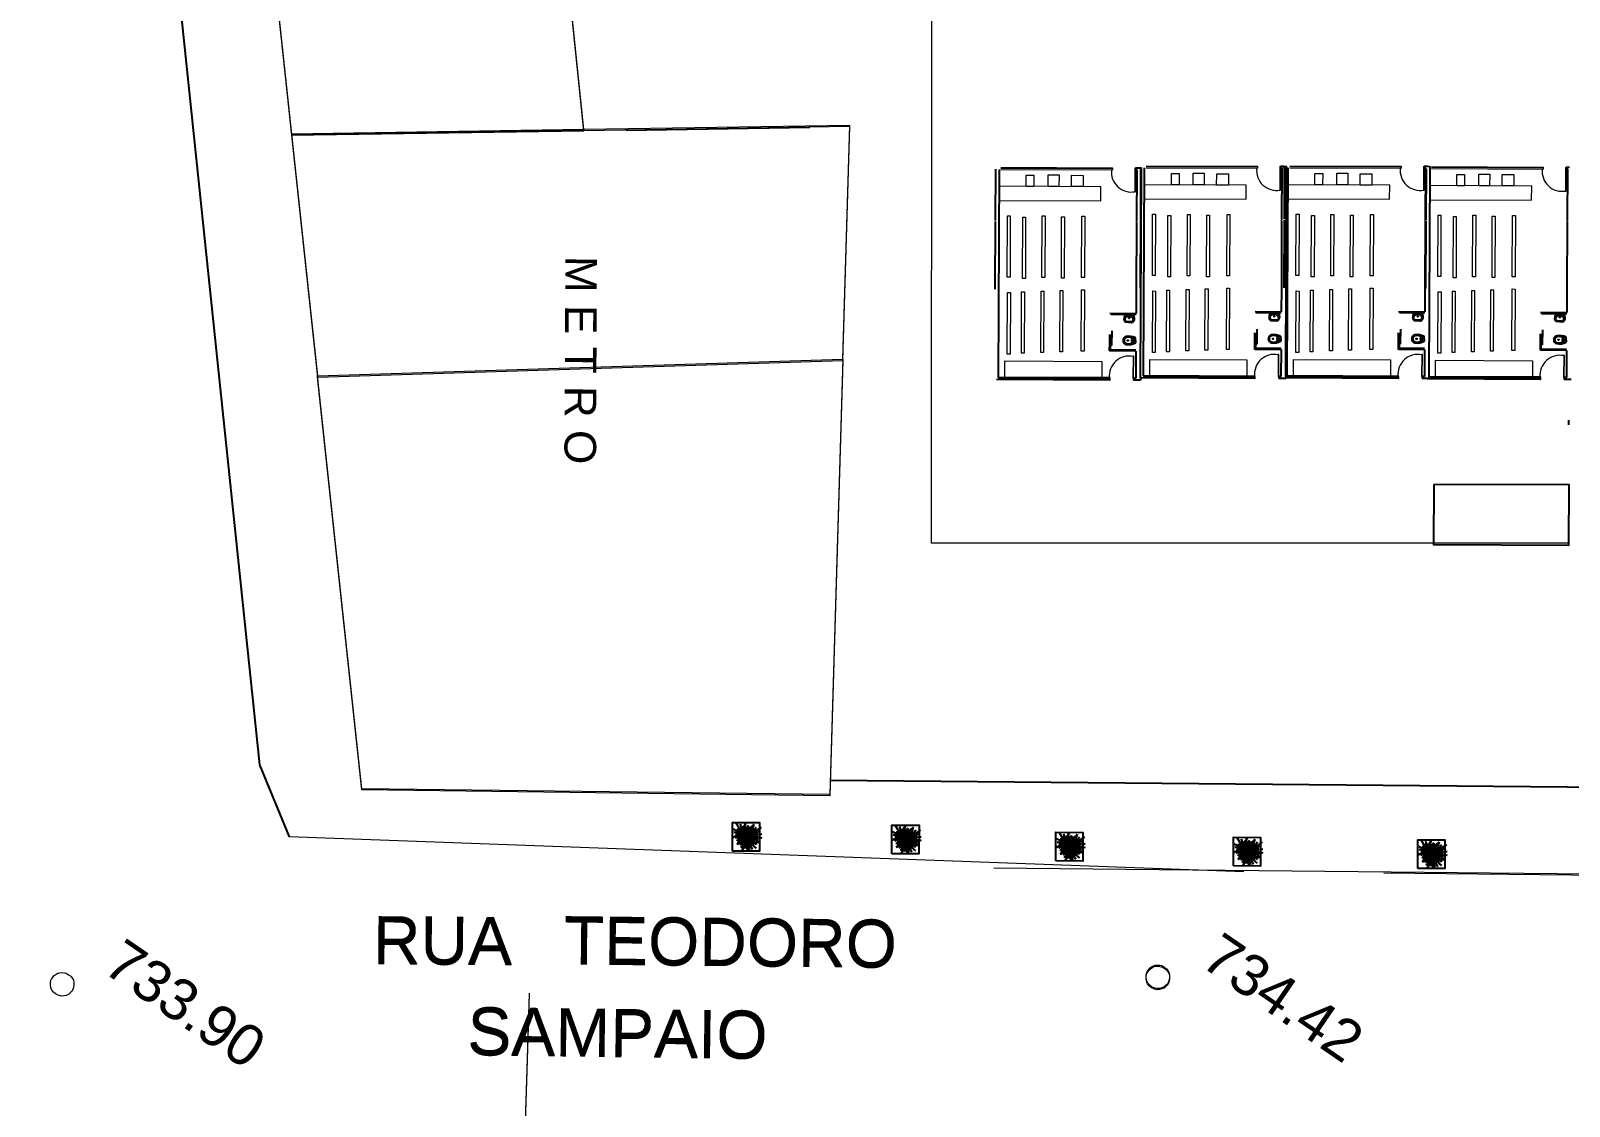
# Model space of a CAD drawing. Header units: metres. Extents: x 322294 to 7190115, y 7390841 to 10157759.
# Drawn here: x 323095.2 to 323160.5, y 7393247.5 to 7393293.1 of the extents above; entities that cross this region are included whole.
import ezdxf
from ezdxf.enums import TextEntityAlignment as Align

# ---------------------------------------------------------------- set-up
doc = ezdxf.new("R2010")
doc.units = ezdxf.units.M
doc.layers.get('0').update_dxf_attribs({"lineweight": 18})
for name, color, linetype, lineweight in [('100_SIST_VIARIO_MEIO_FIO', 1, 'Continuous', 18), ('160_P_SIMP_ASF_TOP', 7, 'Continuous', 18), ('214_PROJ_BEIRAL_EDIF', 10, 'Continuous', 18), ('352_HIDROG_INTERM_TOP', 4, 'Continuous', 18), ('604_CURVA_INTERM', 7, 'Continuous', 18), ('606_PTO_COTADO', 7, 'Continuous', 18), ('608_PTO_COTADO_INTERVIA', 1, 'Continuous', 18), ('626_SEGM_CURVA_INTERM', 7, 'Continuous', 18), ('ESQUADRIA', 2, 'Continuous', 15), ('linagrossa', 7, 'Continuous', 25), ('MÓVEIS', 7, 'Continuous', 13), ('PISO', 254, 'Continuous', 9), ('VIDRO', 4, 'Continuous', 15)]:
    doc.layers.add(name, color=color, linetype=linetype, lineweight=lineweight)
for name, color, linetype in [('Alvenaria', 6, 'Continuous'), ('Cotas', 1, 'Continuous'), ('HIDRAULICA', 3, 'Continuous'), ('PECAS', 2, 'Continuous'), ('VEGET', 64, 'Continuous')]:
    doc.layers.add(name, color=color, linetype=linetype)
doc.styles.get("Standard").update_dxf_attribs({"font": 'arial.ttf'})
doc.styles.add('Style-Arial', font='arial.ttf', dxfattribs={"height": 1.75})

# ---------------------------------------------------------------- blocks, each defined once
blk = doc.blocks.new('SP09')
at = {"color": 0, "linetype": 'Continuous'}
blk.add_lwpolyline([(-0.028, -0.515), (-0.138, -0.495), (-0.238, -0.465), (-0.308, -0.425), (-0.348, -0.395), (-0.418, -0.315), (-0.468, -0.245), (-0.508, -0.155), (-0.518, -0.095), (-0.518, 0.025), (-0.508, 0.105), (-0.478, 0.195), (-0.438, 0.265), (-0.398, 0.325), (-0.318, 0.385), (-0.228, 0.435), (-0.148, 0.475), (-0.098, 0.475), (-0.028, 0.475), (0.082, 0.475), (0.192, 0.435), (0.272, 0.395), (0.352, 0.315), (0.412, 0.225), (0.462, 0.105), (0.482, 0.025), (0.482, -0.035), (0.472, -0.085), (0.442, -0.215), (0.382, -0.305), (0.312, -0.385), (0.232, -0.445), (0.102, -0.495), (0.022, -0.515)], close=True, dxfattribs=at)
blk = doc.blocks.new('SP10')
at = {"color": 0, "linetype": 'Continuous'}
blk.add_lwpolyline([(-0.028, -0.515), (-0.138, -0.495), (-0.238, -0.465), (-0.308, -0.425), (-0.348, -0.395), (-0.418, -0.315), (-0.468, -0.245), (-0.508, -0.155), (-0.518, -0.095), (-0.518, 0.025), (-0.508, 0.105), (-0.478, 0.195), (-0.438, 0.265), (-0.398, 0.325), (-0.318, 0.385), (-0.228, 0.435), (-0.148, 0.475), (-0.098, 0.475), (-0.028, 0.475), (0.082, 0.475), (0.192, 0.435), (0.272, 0.395), (0.352, 0.315), (0.412, 0.225), (0.462, 0.105), (0.482, 0.025), (0.482, -0.035), (0.472, -0.085), (0.442, -0.215), (0.382, -0.305), (0.312, -0.385), (0.232, -0.445), (0.102, -0.495), (0.022, -0.515)], close=True, dxfattribs=at)
blk = doc.blocks.new('A$C21090EC6')
for p, q in [((6.75, 6), (1.87, 12.75)), ((1.87, 12.75), (5.62, 7.12)), ((6.75, 6), (1.87, 9.75)), ((1.87, 9.75), (6.37, 6.37)), ((6.75, 6), (4.12, 11.25)), ((4.12, 11.25), (5.57, 7.63)), ((6.75, 6), (5.25, 10.5)), ((5.25, 10.5), (6.64, 7.02)), ((6.75, 6), (6, 13.12)), ((6, 13.12), (6.75, 7.5)), ((6.75, 6), (8.25, 13.12)), ((6.75, 7.5), (8.25, 13.12)), ((6.75, 6), (11.62, 12)), ((6.75, 6), (8.62, 11.25)), ((6.75, 6), (12.37, 9.75)), ((12.37, 9.75), (7.5, 6.75)), ((11.62, 12), (7.58, 7.33)), ((8.62, 11.25), (7.58, 7.33)), ((6.75, 6), (0, 8.25)), ((0, 8.25), (4.87, 6.75)), ((6.75, 6), (0.37, 2.25)), ((0.37, 2.25), (5.49, 4.81)), ((6.75, 6), (1.12, 4.87)), ((1.12, 4.87), (5.93, 5.52)), ((6.75, 6), (2.25, 6.37)), ((2.25, 6.37), (5.62, 6.37)), ((6.75, 6), (3.37, 7.87)), ((3.37, 7.87), (4.87, 6.75)), ((6.75, 6), (4.12, 0.37)), ((6.75, 6), (4.12, 2.62)), ((4.12, 2.62), (5.93, 5.52)), ((6.37, 4.87), (4.12, 0.37)), ((4.12, 0.37), (4.12, 0.37)), ((6.75, 6), (6, 0.75)), ((6, 0.75), (6.37, 4.87)), ((6.75, 6), (12.75, 7.87)), ((6.75, 6), (13.12, 6.75)), ((6.75, 6), (9.37, 0)), ((6.75, 6), (13.12, 3.37)), ((6.75, 6), (7.12, 1.87)), ((6.75, 6), (12, 5.25)), ((6.75, 6), (9.75, 1.87)), ((6.75, 6), (11.62, 2.62)), ((7.12, 1.87), (7.12, 4.87)), ((12.75, 7.87), (7.5, 6.37)), ((13.12, 6.75), (7.5, 6)), ((9.75, 1.87), (7.5, 5.25)), ((9.37, 0), (7.5, 4.87)), ((12, 5.25), (7.87, 5.62)), ((13.12, 3.37), (8.25, 5.25)), ((8.25, 5.25), (11.62, 2.62))]:
    blk.add_line(p, q)
blk = doc.blocks.new('new block.dwg vaso sanitario')
at = {"layer": 'PECAS', "color": 0}
for q in [(0, 95.742742), (0, -95.742742)]:
    blk.add_line((0, 0), q, dxfattribs=at)
for centre, radius in [((40.000002, 0), 17.500001), ((62.500003, 91.500003), 17.500001), ((325.000014, 0), 15.000001), ((62.500003, -91.500004), 17.500001)]:
    blk.add_circle(centre, radius, dxfattribs=at)
for centre, radius, start, end in [((7.500001, 95.742742), 7.5, 120.612911, 180), ((281.877309, -367.965429), 546.302538, 78.038978, 120.612911), ((257.500011, 0), 145.000006, 94.115245, 180), ((257.500011, 0), 145.000006, 180, 265.884755), ((257.500011, 0), 138.500006, 94.115245, 180), ((257.500011, 0), 138.500006, 180, 265.884755), ((145.000006, 0), 30.000001, 213.541951, 146.458049), ((282.97582, -354.084727), 500.00002, 77.754014, 94.115245), ((282.97582, -354.084727), 493.50002, 77.754014, 94.115245), ((359.829176, 0), 131.170844, 0, 77.754014), ((359.829176, 0), 131.170844, 282.245986, 0), ((359.829176, 0), 137.670844, 0, 77.754014), ((359.829176, 0), 137.670844, 282.245986, 0), ((359.829176, 0), 170.170846, 0, 78.038978), ((359.829176, 0), 170.170846, 281.961022, 0), ((7.500001, -95.742742), 7.5, 180, 239.387089), ((281.877309, 367.965428), 546.302538, 239.387089, 281.961022), ((282.97582, 354.084726), 500.00002, 265.884755, 282.245986), ((282.97582, 354.084726), 493.50002, 265.884755, 282.245986)]:
    blk.add_arc(centre, radius, start, end, dxfattribs=at)
blk = doc.blocks.new('pia de banheiro')
at = {"layer": 'HIDRAULICA', "color": 0}
for p, q in [((-1167.941, -47.098), (-1167.741, -47.048)), ((-1167.741, -47.048), (-1167.632, -47.048)), ((-1167.941, -47.598), (-1167.941, -47.098)), ((-1167.941, -47.598), (-1167.741, -47.648)), ((-1167.921, -47.113), (-1167.736, -47.067)), ((-1167.921, -47.582), (-1167.921, -47.113)), ((-1167.921, -47.248), (-1167.841, -47.248)), ((-1167.841, -47.448), (-1167.921, -47.448)), ((-1167.921, -47.582), (-1167.736, -47.628)), ((-1167.841, -47.248), (-1167.767, -47.141)), ((-1167.841, -47.248), (-1167.841, -47.448)), ((-1167.841, -47.448), (-1167.771, -47.553)), ((-1167.741, -47.068), (-1167.632, -47.068)), ((-1167.741, -47.628), (-1167.632, -47.628)), ((-1167.741, -47.648), (-1167.632, -47.648)), ((-1167.687, -47.598), (-1167.632, -47.598)), ((-1167.685, -47.098), (-1167.632, -47.098)), ((-1167.541, -47.506), (-1167.541, -47.189)), ((-1167.511, -47.506), (-1167.511, -47.189)), ((-1167.491, -47.506), (-1167.491, -47.189))]:
    blk.add_line(p, q, dxfattribs=at)
for centre, radius in [((-1167.881, -47.348), 0.0195), ((-1167.881, -47.298), 0.0183), ((-1167.881, -47.398), 0.0182), ((-1167.741, -47.348), 0.0234)]:
    blk.add_circle(centre, radius, dxfattribs=at)
for centre, radius, start, end in [((-1167.632, -47.189), 0.141, 0, 90), ((-1167.687, -47.498), 0.1, 213.72717, 270), ((-1167.685, -47.198), 0.1, 90, 145.24055), ((-1167.632, -47.189), 0.121, 0, 90), ((-1167.632, -47.189), 0.0914, 0, 90), ((-1167.632, -47.506), 0.0914, 270, 0), ((-1167.632, -47.506), 0.121, 270, 0), ((-1167.632, -47.506), 0.141, 270, 0)]:
    blk.add_arc(centre, radius, start, end, dxfattribs=at)

msp = doc.modelspace()

# ---------------------------------------------------------------- linework, layer by layer
at = {"layer": '100_SIST_VIARIO_MEIO_FIO'}
msp.add_line((323168.882, 7393257.233, -0.003), (323152.581, 7393257.396, -0.009), dxfattribs=at)
for points in [[(323211.575, 7393260.687), (323211.308, 7393258.752), (323209.789, 7393257.149), (323209.092, 7393256.878), (323136.046, 7393257.611)], [(323146.644, 7393257.456), (323106.152, 7393258.936)]]:
    msp.add_lwpolyline(points, dxfattribs=at)
at = {"layer": '214_PROJ_BEIRAL_EDIF'}
for points in [[(323104.976, 7393300.606), (323106.251, 7393288.738), (323118.658, 7393288.927), (323117.454, 7393300.595)], [(323104.976, 7393300.557), (323106.25, 7393288.689), (323118.658, 7393288.879), (323117.454, 7393300.546)], [(323118.658, 7393288.879), (323106.25, 7393288.689), (323107.352, 7393278.431), (323129.638, 7393279.138), (323129.937, 7393289.051)], [(323118.658, 7393288.927), (323106.251, 7393288.738), (323107.352, 7393278.48), (323129.639, 7393279.187), (323129.937, 7393289.1)], [(323129.083, 7393260.732), (323109.231, 7393260.976), (323107.352, 7393278.48), (323129.639, 7393279.187)], [(323129.083, 7393260.683), (323109.231, 7393260.928), (323107.352, 7393278.431), (323129.638, 7393279.138)]]:
    msp.add_lwpolyline(points, close=True, dxfattribs=at)
at = {"layer": '352_HIDROG_INTERM_TOP'}
for p, q in [((323133.397, 7393271.394), (323133.43, 7393325.822)), ((323160.439, 7393271.394), (323133.397, 7393271.394))]:
    msp.add_line(p, q, dxfattribs=at)
at = {"layer": '604_CURVA_INTERM', "elevation": 734, "flags": 128}
for points in [[(323116.231, 7393249.073), (323116.174, 7393247.311), (323116.236, 7393245.746), (323116.293, 7393244.608), (323114.775, 7393244.597), (323113.682, 7393244.54), (323112.588, 7393244.509), (323111.488, 7393244.656), (323111.563, 7393243.945), (323111.64, 7393242.852), (323111.692, 7393241.673), (323111.878, 7393239.382), (323111.914, 7393238.269), (323112.019, 7393237.167), (323112.166, 7393234.866), (323112.55, 7393232.348), (323112.787, 7393231.172), (323112.924, 7393230.067), (323112.916, 7393228.919), (323112.998, 7393227.815), (323113.284, 7393225.614), (323113.531, 7393223.921)], [(323116.231, 7393249.024), (323116.173, 7393247.262), (323116.235, 7393245.697), (323116.293, 7393244.559), (323114.775, 7393244.548), (323113.681, 7393244.491), (323112.587, 7393244.461), (323111.488, 7393244.607), (323111.563, 7393243.896), (323111.639, 7393242.803), (323111.691, 7393241.624), (323111.878, 7393239.333), (323111.914, 7393238.22), (323112.019, 7393237.118), (323112.165, 7393234.817), (323112.55, 7393232.299), (323112.786, 7393231.123), (323112.924, 7393230.019), (323112.916, 7393228.87), (323112.998, 7393227.766), (323113.284, 7393225.565), (323113.531, 7393223.872)]]:
    msp.add_lwpolyline(points, dxfattribs=at)
at = {"layer": '626_SEGM_CURVA_INTERM', "elevation": 734}
for points in [[(323116.336, 7393252.311), (323116.231, 7393249.073)], [(323116.335, 7393252.262), (323116.231, 7393249.024)]]:
    msp.add_lwpolyline(points, dxfattribs=at)
at = {"layer": 'Alvenaria'}
msp.add_line((323160.423, 7393276.607), (323160.423, 7393276.407), dxfattribs=at)
at = {"layer": 'Cotas'}
for p, q in [((323095.195, 7393354.929), (323104.9, 7393261.985)), ((323104.9, 7393261.985), (323106.152, 7393258.936))]:
    msp.add_line(p, q, dxfattribs=at)
at = {"layer": 'ESQUADRIA'}
for centre, start, end in [((323141.88, 7393287.127), 173.76913, 280.35641), ((323148.037, 7393287.194), 173.76913, 280.35641), ((323154.127, 7393287.194), 173.76913, 280.35641), ((323160.148, 7393287.156), 173.76913, 280.35641), ((323141.788, 7393278.479), 79.12113, 185.70841), ((323147.945, 7393278.546), 79.12113, 185.70841), ((323154.035, 7393278.546), 79.12113, 185.70841), ((323160.056, 7393278.508), 79.12113, 185.70841)]:
    msp.add_arc(centre, 0.848, start, end, dxfattribs=at)
at = {"layer": 'linagrossa'}
for p, q in [((323120.453, 7393288.906), (323128.241, 7393289.025)), ((323136.116, 7393287.246), (323136.106, 7393285.07)), ((323136.24, 7393278.416), (323136.281, 7393287.24)), ((323142.054, 7393287.214), (323142.054, 7393287.302)), ((323142.054, 7393287.302), (323142.193, 7393287.301)), ((323142.054, 7393287.214), (323142.105, 7393287.214)), ((323142.105, 7393287.214), (323142.095, 7393285.038)), ((323142.193, 7393287.301), (323142.308, 7393287.301)), ((323142.273, 7393287.313), (323142.263, 7393285.137)), ((323142.268, 7393278.394), (323142.308, 7393287.219)), ((323142.308, 7393287.219), (323142.308, 7393287.301)), ((323142.398, 7393278.483), (323142.438, 7393287.308)), ((323148.211, 7393287.282), (323148.211, 7393287.369)), ((323148.211, 7393287.369), (323148.351, 7393287.369)), ((323148.211, 7393287.282), (323148.263, 7393287.282)), ((323148.263, 7393287.282), (323148.253, 7393285.105)), ((323148.351, 7393287.369), (323148.466, 7393287.368)), ((323148.363, 7393287.313), (323148.353, 7393285.137)), ((323148.425, 7393278.461), (323148.465, 7393287.286)), ((323148.465, 7393287.286), (323148.466, 7393287.368)), ((323148.488, 7393278.483), (323148.528, 7393287.308)), ((323154.301, 7393287.282), (323154.301, 7393287.369)), ((323154.301, 7393287.369), (323154.441, 7393287.369)), ((323154.301, 7393287.282), (323154.353, 7393287.282)), ((323154.353, 7393287.282), (323154.343, 7393285.105)), ((323154.384, 7393287.275), (323154.374, 7393285.099)), ((323154.441, 7393287.369), (323154.555, 7393287.368)), ((323154.508, 7393278.445), (323154.549, 7393287.27)), ((323154.515, 7393278.461), (323154.555, 7393287.286)), ((323154.555, 7393287.286), (323154.555, 7393287.368)), ((323160.322, 7393287.244), (323160.322, 7393287.331)), ((323160.322, 7393287.331), (323160.461, 7393287.331)), ((323160.322, 7393287.244), (323160.373, 7393287.244)), ((323160.373, 7393287.244), (323160.363, 7393285.067)), ((323136.106, 7393285.029), (323136.093, 7393282.155)), ((323142.095, 7393284.997), (323142.082, 7393282.123)), ((323142.263, 7393285.096), (323142.25, 7393282.222)), ((323148.253, 7393285.064), (323148.24, 7393282.19)), ((323148.353, 7393285.096), (323148.34, 7393282.222)), ((323154.342, 7393285.064), (323154.329, 7393282.19)), ((323154.374, 7393285.058), (323154.361, 7393282.184)), ((323160.363, 7393285.026), (323160.35, 7393282.152)), ((323142.082, 7393282.123), (323142.078, 7393281.135)), ((323148.24, 7393282.19), (323148.235, 7393281.202)), ((323154.329, 7393282.19), (323154.325, 7393281.202)), ((323160.35, 7393282.152), (323160.346, 7393281.164)), ((323140.965, 7393281.14), (323142.078, 7393281.135)), ((323141.006, 7393281.099), (323142.077, 7393281.094)), ((323147.123, 7393281.207), (323148.235, 7393281.202)), ((323147.163, 7393281.166), (323148.235, 7393281.161)), ((323153.212, 7393281.207), (323154.325, 7393281.202)), ((323153.253, 7393281.166), (323154.325, 7393281.161)), ((323159.233, 7393281.169), (323160.346, 7393281.164)), ((323159.274, 7393281.128), (323160.345, 7393281.123)), ((323141.043, 7393280.4), (323141.04, 7393279.767)), ((323147.117, 7393279.948), (323147.119, 7393280.311)), ((323147.156, 7393279.648), (323147.159, 7393280.31)), ((323147.2, 7393280.467), (323147.197, 7393279.835)), ((323153.207, 7393279.948), (323153.208, 7393280.311)), ((323153.246, 7393279.648), (323153.249, 7393280.31)), ((323153.29, 7393280.467), (323153.287, 7393279.835)), ((323159.228, 7393279.91), (323159.229, 7393280.273)), ((323159.267, 7393279.61), (323159.27, 7393280.272)), ((323159.311, 7393280.429), (323159.308, 7393279.797)), ((323140.958, 7393279.54), (323140.959, 7393279.881)), ((323140.959, 7393279.881), (323140.961, 7393280.243)), ((323140.999, 7393279.58), (323141.002, 7393280.243)), ((323141.04, 7393279.767), (323141, 7393279.767)), ((323147.115, 7393279.607), (323147.117, 7393279.948)), ((323148.228, 7393279.602), (323147.115, 7393279.607)), ((323148.228, 7393279.643), (323147.156, 7393279.648)), ((323147.197, 7393279.835), (323147.157, 7393279.835)), ((323148.228, 7393279.602), (323148.223, 7393278.457)), ((323153.205, 7393279.607), (323153.207, 7393279.948)), ((323154.318, 7393279.602), (323153.205, 7393279.607)), ((323154.318, 7393279.643), (323153.246, 7393279.648)), ((323153.287, 7393279.835), (323153.247, 7393279.835)), ((323154.318, 7393279.602), (323154.312, 7393278.457)), ((323159.226, 7393279.569), (323159.228, 7393279.91)), ((323160.339, 7393279.605), (323159.267, 7393279.61)), ((323159.308, 7393279.797), (323159.268, 7393279.797)), ((323142.07, 7393279.535), (323140.958, 7393279.54)), ((323142.071, 7393279.576), (323140.999, 7393279.58)), ((323142.07, 7393279.535), (323142.065, 7393278.389)), ((323160.338, 7393279.564), (323159.226, 7393279.569)), ((323160.338, 7393279.564), (323160.333, 7393278.419)), ((323140.978, 7393278.307), (323136.152, 7393278.329)), ((323140.979, 7393278.394), (323136.24, 7393278.416)), ((323136.24, 7393278.416), (323140.979, 7393278.394)), ((323142.065, 7393278.389), (323141.944, 7393278.39)), ((323142.152, 7393278.301), (323141.972, 7393278.302)), ((323142.267, 7393278.301), (323142.152, 7393278.301)), ((323142.268, 7393278.394), (323142.267, 7393278.301)), ((323147.136, 7393278.374), (323142.31, 7393278.396)), ((323147.136, 7393278.462), (323142.398, 7393278.483)), ((323142.398, 7393278.483), (323147.136, 7393278.462)), ((323148.223, 7393278.457), (323148.102, 7393278.457)), ((323148.31, 7393278.369), (323148.13, 7393278.37)), ((323148.425, 7393278.368), (323148.31, 7393278.369)), ((323153.226, 7393278.374), (323148.4, 7393278.396)), ((323148.425, 7393278.461), (323148.425, 7393278.368)), ((323153.226, 7393278.462), (323148.488, 7393278.483)), ((323148.488, 7393278.483), (323153.226, 7393278.462)), ((323154.312, 7393278.457), (323154.192, 7393278.457)), ((323154.4, 7393278.369), (323154.22, 7393278.37)), ((323154.514, 7393278.368), (323154.4, 7393278.369)), ((323159.246, 7393278.336), (323154.42, 7393278.358)), ((323159.247, 7393278.424), (323154.508, 7393278.445)), ((323154.508, 7393278.445), (323159.247, 7393278.424)), ((323154.515, 7393278.461), (323154.514, 7393278.368)), ((323160.333, 7393278.419), (323160.212, 7393278.419)), ((323160.42, 7393278.331), (323160.241, 7393278.332)), ((323160.535, 7393278.33), (323160.42, 7393278.331)), ((323129.101, 7393261.342), (323178.739, 7393260.883))]:
    msp.add_line(p, q, dxfattribs=at)
for points in [[(323154.711, 7393273.884), (323154.699, 7393271.335), (323160.439, 7393271.308), (323160.451, 7393273.858)], [(323124.955, 7393258.336), (323124.961, 7393259.551), (323126.106, 7393259.546), (323126.101, 7393258.33)], [(323131.72, 7393258.22), (323131.725, 7393259.435), (323132.871, 7393259.43), (323132.865, 7393258.215)], [(323138.67, 7393257.916), (323138.676, 7393259.131), (323139.821, 7393259.126), (323139.815, 7393257.911)], [(323146.212, 7393257.702), (323146.217, 7393258.917), (323147.362, 7393258.912), (323147.357, 7393257.697)], [(323154.025, 7393257.599), (323154.03, 7393258.814), (323155.175, 7393258.809), (323155.17, 7393257.594)]]:
    msp.add_lwpolyline(points, close=True, dxfattribs=at)
at = {"layer": 'PISO'}
for p, q in [((323141.072, 7393287.306), (323141.072, 7393287.218)), ((323142.033, 7393286.287), (323142.037, 7393287.214)), ((323142.066, 7393287.214), (323142.062, 7393286.287)), ((323142.066, 7393287.302), (323142.066, 7393287.214)), ((323142.096, 7393287.301), (323142.096, 7393287.214)), ((323147.23, 7393287.374), (323147.229, 7393287.286)), ((323148.191, 7393286.355), (323148.195, 7393287.282)), ((323148.223, 7393287.282), (323148.219, 7393286.355)), ((323148.224, 7393287.369), (323148.223, 7393287.282)), ((323148.254, 7393287.369), (323148.254, 7393287.281)), ((323153.319, 7393287.374), (323153.319, 7393287.286)), ((323154.28, 7393286.355), (323154.285, 7393287.282)), ((323154.313, 7393287.282), (323154.309, 7393286.355)), ((323154.314, 7393287.369), (323154.313, 7393287.282)), ((323154.344, 7393287.369), (323154.343, 7393287.281)), ((323159.34, 7393287.336), (323159.34, 7393287.248)), ((323160.301, 7393286.317), (323160.305, 7393287.244)), ((323160.334, 7393287.244), (323160.33, 7393286.317)), ((323160.334, 7393287.331), (323160.334, 7393287.244)), ((323160.365, 7393287.331), (323160.364, 7393287.243)), ((323142.062, 7393286.287), (323142.033, 7393286.287)), ((323148.219, 7393286.355), (323148.191, 7393286.355)), ((323154.309, 7393286.355), (323154.28, 7393286.355)), ((323160.33, 7393286.317), (323160.301, 7393286.317)), ((323141.949, 7393279.317), (323141.944, 7393278.39)), ((323141.977, 7393279.316), (323141.949, 7393279.317)), ((323141.973, 7393278.39), (323141.977, 7393279.316)), ((323148.106, 7393279.384), (323148.102, 7393278.457)), ((323148.135, 7393279.384), (323148.106, 7393279.384)), ((323148.13, 7393278.457), (323148.135, 7393279.384)), ((323154.196, 7393279.384), (323154.192, 7393278.457)), ((323154.224, 7393279.384), (323154.196, 7393279.384)), ((323154.22, 7393278.457), (323154.224, 7393279.384)), ((323160.217, 7393279.346), (323160.212, 7393278.419)), ((323160.245, 7393279.346), (323160.217, 7393279.346)), ((323160.241, 7393278.419), (323160.245, 7393279.346)), ((323140.944, 7393278.307), (323140.944, 7393278.394)), ((323140.978, 7393278.307), (323140.979, 7393278.394)), ((323141.972, 7393278.302), (323141.973, 7393278.39)), ((323142.003, 7393278.302), (323142.003, 7393278.389)), ((323147.101, 7393278.374), (323147.101, 7393278.462)), ((323147.136, 7393278.374), (323147.136, 7393278.462)), ((323148.13, 7393278.37), (323148.13, 7393278.457)), ((323148.16, 7393278.369), (323148.16, 7393278.457)), ((323153.191, 7393278.374), (323153.191, 7393278.462)), ((323153.226, 7393278.374), (323153.226, 7393278.462)), ((323154.22, 7393278.37), (323154.22, 7393278.457)), ((323154.25, 7393278.369), (323154.25, 7393278.457)), ((323159.212, 7393278.336), (323159.212, 7393278.424)), ((323159.246, 7393278.336), (323159.247, 7393278.424)), ((323160.241, 7393278.332), (323160.241, 7393278.419)), ((323160.271, 7393278.331), (323160.271, 7393278.419))]:
    msp.add_line(p, q, dxfattribs=at)
for points in [[(323137.743, 7393286.517), (323137.417, 7393286.518), (323137.42, 7393286.998), (323137.745, 7393286.996)], [(323138.806, 7393286.512), (323138.343, 7393286.514), (323138.346, 7393287.011), (323138.809, 7393287.009)], [(323139.835, 7393286.507), (323139.338, 7393286.509), (323139.34, 7393286.989), (323139.838, 7393286.987)], [(323143.901, 7393286.584), (323143.575, 7393286.586), (323143.577, 7393287.065), (323143.903, 7393287.064)], [(323144.964, 7393286.579), (323144.501, 7393286.581), (323144.503, 7393287.078), (323144.966, 7393287.076)], [(323145.993, 7393286.575), (323145.496, 7393286.577), (323145.498, 7393287.057), (323145.995, 7393287.054)], [(323149.99, 7393286.584), (323149.665, 7393286.586), (323149.667, 7393287.065), (323149.993, 7393287.064)], [(323151.054, 7393286.579), (323150.591, 7393286.581), (323150.593, 7393287.078), (323151.056, 7393287.076)], [(323152.083, 7393286.575), (323151.585, 7393286.577), (323151.587, 7393287.057), (323152.085, 7393287.054)], [(323156.011, 7393286.546), (323155.685, 7393286.548), (323155.688, 7393287.027), (323156.013, 7393287.026)], [(323157.074, 7393286.541), (323156.611, 7393286.543), (323156.614, 7393287.04), (323157.077, 7393287.038)], [(323158.103, 7393286.537), (323157.606, 7393286.539), (323157.608, 7393287.019), (323158.106, 7393287.016)], [(323136.275, 7393285.924), (323140.587, 7393285.904), (323140.59, 7393286.504), (323136.277, 7393286.523)], [(323142.432, 7393285.991), (323146.745, 7393285.971), (323146.747, 7393286.571), (323142.435, 7393286.591)], [(323148.522, 7393285.991), (323152.834, 7393285.971), (323152.837, 7393286.571), (323148.525, 7393286.591)], [(323154.543, 7393285.953), (323158.855, 7393285.933), (323158.858, 7393286.533), (323154.545, 7393286.553)], [(323136.731, 7393282.666), (323136.611, 7393282.666), (323136.623, 7393285.271), (323136.743, 7393285.27)], [(323137.382, 7393282.611), (323137.262, 7393282.612), (323137.274, 7393285.216), (323137.394, 7393285.216)], [(323138.206, 7393282.659), (323138.086, 7393282.66), (323138.098, 7393285.264), (323138.218, 7393285.264)], [(323139.029, 7393282.621), (323138.909, 7393282.622), (323138.921, 7393285.226), (323139.041, 7393285.226)], [(323139.886, 7393282.651), (323139.766, 7393282.652), (323139.778, 7393285.256), (323139.898, 7393285.256)], [(323142.888, 7393282.733), (323142.768, 7393282.734), (323142.78, 7393285.338), (323142.9, 7393285.338)], [(323143.54, 7393282.679), (323143.42, 7393282.68), (323143.432, 7393285.284), (323143.552, 7393285.283)], [(323144.363, 7393282.727), (323144.243, 7393282.727), (323144.255, 7393285.332), (323144.375, 7393285.331)], [(323145.186, 7393282.689), (323145.066, 7393282.689), (323145.078, 7393285.294), (323145.198, 7393285.293)], [(323146.044, 7393282.719), (323145.924, 7393282.72), (323145.936, 7393285.324), (323146.056, 7393285.323)], [(323148.978, 7393282.733), (323148.858, 7393282.734), (323148.87, 7393285.338), (323148.99, 7393285.338)], [(323149.63, 7393282.679), (323149.51, 7393282.68), (323149.521, 7393285.284), (323149.641, 7393285.283)], [(323150.453, 7393282.727), (323150.333, 7393282.727), (323150.345, 7393285.332), (323150.465, 7393285.331)], [(323151.276, 7393282.689), (323151.156, 7393282.689), (323151.168, 7393285.294), (323151.288, 7393285.293)], [(323152.134, 7393282.719), (323152.014, 7393282.72), (323152.025, 7393285.324), (323152.146, 7393285.323)], [(323154.999, 7393282.695), (323154.879, 7393282.696), (323154.891, 7393285.3), (323155.011, 7393285.3)], [(323155.65, 7393282.641), (323155.53, 7393282.642), (323155.542, 7393285.246), (323155.662, 7393285.245)], [(323156.474, 7393282.689), (323156.354, 7393282.689), (323156.366, 7393285.294), (323156.486, 7393285.293)], [(323157.297, 7393282.651), (323157.177, 7393282.651), (323157.189, 7393285.256), (323157.309, 7393285.255)], [(323158.154, 7393282.681), (323158.034, 7393282.682), (323158.046, 7393285.286), (323158.166, 7393285.285)], [(323136.733, 7393279.41), (323136.613, 7393279.411), (323136.625, 7393282.015), (323136.745, 7393282.015)], [(323137.334, 7393279.442), (323137.214, 7393279.442), (323137.225, 7393282.047), (323137.345, 7393282.046)], [(323138.157, 7393279.472), (323138.037, 7393279.473), (323138.049, 7393282.077), (323138.169, 7393282.077)], [(323138.963, 7393279.503), (323138.843, 7393279.503), (323138.855, 7393282.108), (323138.975, 7393282.107)], [(323139.872, 7393279.533), (323139.752, 7393279.534), (323139.764, 7393282.138), (323139.884, 7393282.137)], [(323142.891, 7393279.478), (323142.771, 7393279.478), (323142.783, 7393282.083), (323142.903, 7393282.082)], [(323143.491, 7393279.509), (323143.371, 7393279.51), (323143.383, 7393282.114), (323143.503, 7393282.114)], [(323144.314, 7393279.54), (323144.194, 7393279.54), (323144.206, 7393282.145), (323144.326, 7393282.144)], [(323145.121, 7393279.571), (323145.001, 7393279.571), (323145.012, 7393282.175), (323145.132, 7393282.175)], [(323146.03, 7393279.601), (323145.91, 7393279.601), (323145.921, 7393282.206), (323146.042, 7393282.205)], [(323148.98, 7393279.478), (323148.86, 7393279.478), (323148.872, 7393282.083), (323148.992, 7393282.082)], [(323149.581, 7393279.509), (323149.461, 7393279.51), (323149.473, 7393282.114), (323149.593, 7393282.114)], [(323150.404, 7393279.54), (323150.284, 7393279.54), (323150.296, 7393282.145), (323150.416, 7393282.144)], [(323151.21, 7393279.571), (323151.09, 7393279.571), (323151.102, 7393282.175), (323151.222, 7393282.175)], [(323152.119, 7393279.601), (323151.999, 7393279.601), (323152.011, 7393282.206), (323152.131, 7393282.205)], [(323155.001, 7393279.44), (323154.881, 7393279.44), (323154.893, 7393282.045), (323155.013, 7393282.044)], [(323155.602, 7393279.471), (323155.482, 7393279.472), (323155.493, 7393282.076), (323155.614, 7393282.076)], [(323156.425, 7393279.502), (323156.305, 7393279.502), (323156.317, 7393282.107), (323156.437, 7393282.106)], [(323157.231, 7393279.533), (323157.111, 7393279.533), (323157.123, 7393282.137), (323157.243, 7393282.137)], [(323158.14, 7393279.563), (323158.02, 7393279.563), (323158.032, 7393282.168), (323158.152, 7393282.167)], [(323140.622, 7393278.396), (323136.506, 7393278.415), (323136.51, 7393279.116), (323140.625, 7393279.097)], [(323146.78, 7393278.463), (323142.664, 7393278.482), (323142.667, 7393279.184), (323146.783, 7393279.165)], [(323152.869, 7393278.463), (323148.754, 7393278.482), (323148.757, 7393279.184), (323152.873, 7393279.165)], [(323158.89, 7393278.425), (323154.774, 7393278.444), (323154.778, 7393279.146), (323158.893, 7393279.127)]]:
    msp.add_lwpolyline(points, close=True, dxfattribs=at)
at = {"layer": 'VIDRO'}
for p, q in [((323136.347, 7393287.328), (323141.072, 7393287.306)), ((323141.072, 7393287.262), (323136.347, 7393287.284)), ((323136.347, 7393287.24), (323141.072, 7393287.219)), ((323142.504, 7393287.308), (323147.229, 7393287.286)), ((323142.505, 7393287.395), (323147.23, 7393287.374)), ((323147.229, 7393287.33), (323142.505, 7393287.352)), ((323153.319, 7393287.33), (323148.594, 7393287.352)), ((323148.594, 7393287.308), (323153.319, 7393287.286)), ((323148.595, 7393287.395), (323153.319, 7393287.374)), ((323154.615, 7393287.357), (323159.34, 7393287.336)), ((323159.34, 7393287.292), (323154.615, 7393287.314)), ((323154.615, 7393287.27), (323159.34, 7393287.248)), ((323142.095, 7393284.997), (323142.095, 7393285.038)), ((323148.253, 7393285.064), (323148.253, 7393285.105)), ((323154.342, 7393285.064), (323154.343, 7393285.105)), ((323160.363, 7393285.026), (323160.363, 7393285.067)), ((323136.24, 7393278.416), (323136.24, 7393278.328)), ((323140.944, 7393278.394), (323136.24, 7393278.416)), ((323136.24, 7393278.372), (323140.944, 7393278.351)), ((323136.24, 7393278.328), (323140.944, 7393278.307)), ((323140.944, 7393278.307), (323140.944, 7393278.394)), ((323142.398, 7393278.483), (323142.397, 7393278.396)), ((323142.397, 7393278.396), (323147.101, 7393278.374)), ((323147.101, 7393278.462), (323142.398, 7393278.483)), ((323142.398, 7393278.44), (323147.101, 7393278.418)), ((323147.101, 7393278.374), (323147.101, 7393278.462)), ((323148.488, 7393278.483), (323148.487, 7393278.396)), ((323148.487, 7393278.44), (323153.191, 7393278.418)), ((323148.487, 7393278.396), (323153.191, 7393278.374)), ((323153.191, 7393278.462), (323148.488, 7393278.483)), ((323153.191, 7393278.374), (323153.191, 7393278.462)), ((323154.508, 7393278.445), (323154.508, 7393278.358)), ((323159.212, 7393278.424), (323154.508, 7393278.445)), ((323154.508, 7393278.402), (323159.212, 7393278.38)), ((323154.508, 7393278.358), (323159.212, 7393278.336)), ((323159.212, 7393278.336), (323159.212, 7393278.424))]:
    msp.add_line(p, q, dxfattribs=at)

# ---------------------------------------------------------------- block references
at = {"layer": '606_PTO_COTADO', "rotation": 325.5688295630279}
for p in [(323143.029, 7393253.002, 734.42), (323143.029, 7393252.954, 734.42)]:
    msp.add_blockref('SP09', p, dxfattribs=at)
at = {"layer": '608_PTO_COTADO_INTERVIA', "rotation": 325.5688295630279}
msp.add_blockref('SP10', (323096.554, 7393252.684, 733.905), dxfattribs=at)
at = {"layer": 'MÓVEIS', "color": 0, "xscale": 0.7210815143997571, "yscale": 0.7210815143997571, "zscale": 0.7210815143997571, "rotation": 265.6100521351752}
for p in [(323111.373, 7392438.761), (323117.53, 7392438.828), (323123.62, 7392438.828), (323129.641, 7392438.79)]:
    msp.add_blockref('pia de banheiro', p, dxfattribs=at)
at = {"layer": 'MÓVEIS', "xscale": 0.001000000000000001, "yscale": 0.001000000000000001, "zscale": 0.001000000000000001, "rotation": 180.2463357083141}
for p in [(323142.054, 7393279.988), (323148.212, 7393280.056), (323154.301, 7393280.056), (323160.322, 7393280.018)]:
    msp.add_blockref('new block.dwg vaso sanitario', p, dxfattribs=at)
at = {"layer": 'VEGET', "xscale": 0.0689040690710979, "yscale": 0.0689040690710979, "zscale": 0.0689040690710979, "rotation": 269.7387728791572}
for p in [(323124.961, 7393259.551), (323125.296, 7393259.472), (323131.725, 7393259.435), (323125.14, 7393259.266), (323131.905, 7393259.15), (323132.061, 7393259.356), (323138.675, 7393259.131), (323138.855, 7393258.846), (323139.011, 7393259.052), (323146.217, 7393258.917), (323146.553, 7393258.838), (323154.03, 7393258.814), (323154.366, 7393258.735), (323146.397, 7393258.632), (323154.21, 7393258.529)]:
    msp.add_blockref('A$C21090EC6', p, dxfattribs=at)

# ---------------------------------------------------------------- texts
at = {"layer": '160_P_SIMP_ASF_TOP', "style": 'Style-Arial'}
for p in [(323109.705, 7393253.576), (323109.705, 7393253.528)]:
    msp.add_text('RUA', height=2, rotation=359.63063, dxfattribs=at).set_placement(p)
for s, rotation, p in [('TEODORO', 359.36787, (323117.812, 7393254.577)), ('TEODORO', 359.36787, (323117.812, 7393254.528)), ('SAMPAIO', 359.2609, (323113.721, 7393250.724)), ('SAMPAIO', 359.2609, (323113.721, 7393250.675))]:
    msp.add_text(s, height=2, rotation=rotation, dxfattribs=at).set_placement(p, align=Align.MIDDLE_LEFT)
at = {"layer": '606_PTO_COTADO', "style": 'Style-Arial'}
msp.add_text('734.42', height=1.75, rotation=325.56883, dxfattribs=at).set_placement((323148.318, 7393252.12, 734.42), align=Align.MIDDLE_CENTER)
at = {"layer": '608_PTO_COTADO_INTERVIA', "style": 'Style-Arial'}
msp.add_text('733.90', height=1.75, rotation=325.56883, dxfattribs=at).set_placement((323101.758, 7393251.86, 733.905), align=Align.MIDDLE_CENTER)
at = {"layer": 'linagrossa'}
msp.add_text('M E T R O ', height=1.34, rotation=269.73877, dxfattribs=at).set_placement((323117.871, 7393283.574))

doc.saveas('drawing.dxf')
